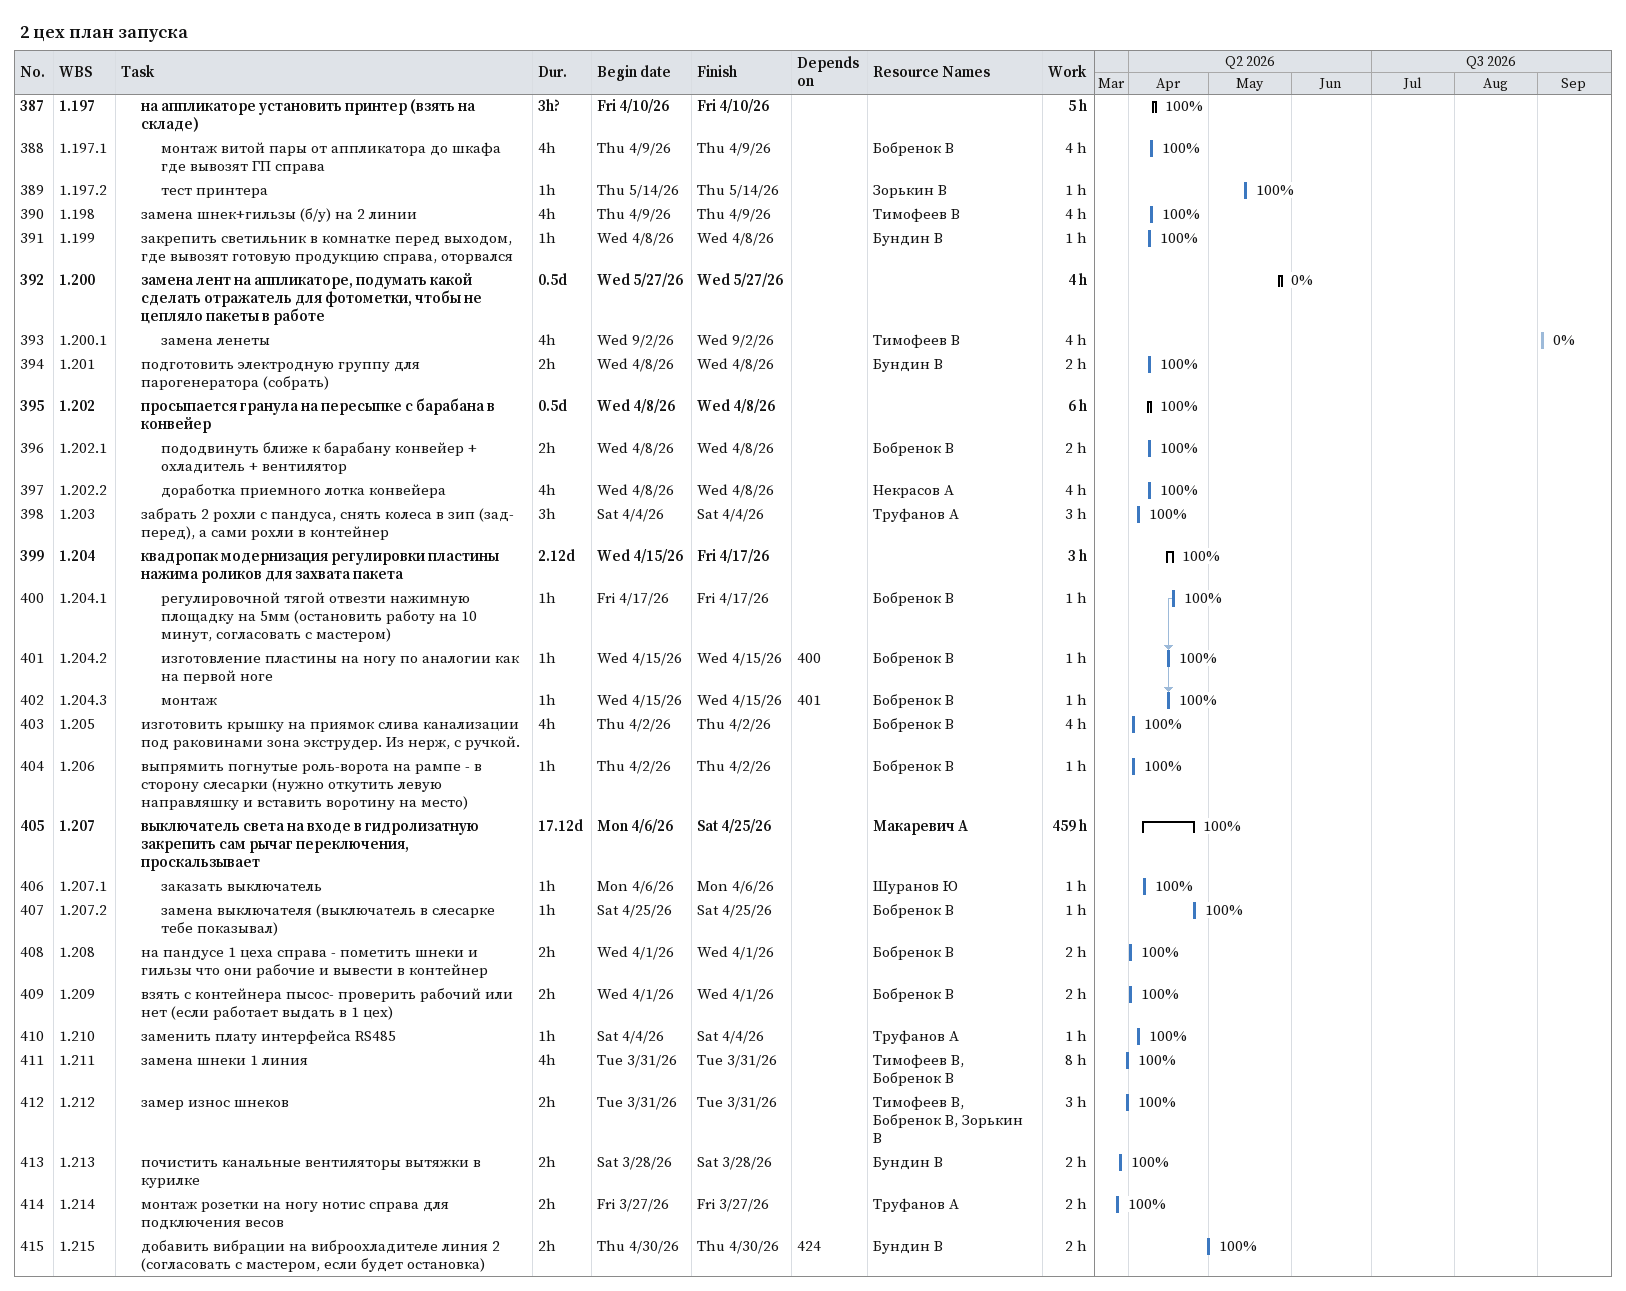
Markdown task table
2 цех план запуска

| ID | WBS | Task | Duration | Start | Finish | Predecessors | Resources | % complete | Work (h) |
|---|---|---|---|---|---|---|---|---|---|
| 387 | 1.197 | **на аппликаторе установить принтер (взять на складе)** | 3h? | 2026-04-10 | 2026-04-10 |  |  | 100 | 5 |
| 388 | 1.197.1 | монтаж витой пары от аппликатора до шкафа где вывозят ГП справа | 4h | 2026-04-09 | 2026-04-09 |  | Бобренок В | 100 | 4 |
| 389 | 1.197.2 | тест принтера | 1h | 2026-05-14 | 2026-05-14 |  | Зорькин В | 100 | 1 |
| 390 | 1.198 | замена шнек+гильзы (б/у) на 2 линии | 4h | 2026-04-09 | 2026-04-09 |  | Тимофеев В | 100 | 4 |
| 391 | 1.199 | закрепить светильник в комнатке перед выходом, где вывозят готовую продукцию справа, оторвался | 1h | 2026-04-08 | 2026-04-08 |  | Бундин В | 100 | 1 |
| 392 | 1.200 | **замена лент на аппликаторе, подумать какой сделать отражатель для фотометки, чтобы не цепляло пакеты в работе** | 0.5d | 2026-05-27 | 2026-05-27 |  |  | 0 | 4 |
| 393 | 1.200.1 | замена ленеты | 4h | 2026-09-02 | 2026-09-02 |  | Тимофеев В | 0 | 4 |
| 394 | 1.201 | подготовить электродную группу для парогенератора (собрать) | 2h | 2026-04-08 | 2026-04-08 |  | Бундин В | 100 | 2 |
| 395 | 1.202 | **просыпается гранула на пересыпке с барабана в конвейер** | 0.5d | 2026-04-08 | 2026-04-08 |  |  | 100 | 6 |
| 396 | 1.202.1 | пододвинуть ближе к барабану конвейер + охладитель + вентилятор | 2h | 2026-04-08 | 2026-04-08 |  | Бобренок В | 100 | 2 |
| 397 | 1.202.2 | доработка приемного лотка конвейера | 4h | 2026-04-08 | 2026-04-08 |  | Некрасов А | 100 | 4 |
| 398 | 1.203 | забрать 2 рохли с пандуса, снять колеса в зип (зад- перед), а сами рохли в контейнер | 3h | 2026-04-04 | 2026-04-04 |  | Труфанов А | 100 | 3 |
| 399 | 1.204 | **квадропак модернизация регулировки пластины нажима роликов для захвата пакета** | 2.12d | 2026-04-15 | 2026-04-17 |  |  | 100 | 3 |
| 400 | 1.204.1 | регулировочной тягой отвезти нажимную площадку на 5мм (остановить работу на 10 минут, согласовать с мастером) | 1h | 2026-04-17 | 2026-04-17 |  | Бобренок В | 100 | 1 |
| 401 | 1.204.2 | изготовление пластины на ногу по аналогии как на первой ноге | 1h | 2026-04-15 | 2026-04-15 | 400 | Бобренок В | 100 | 1 |
| 402 | 1.204.3 | монтаж | 1h | 2026-04-15 | 2026-04-15 | 401 | Бобренок В | 100 | 1 |
| 403 | 1.205 | изготовить крышку на приямок слива канализации под раковинами зона экструдер. Из нерж, с ручкой. | 4h | 2026-04-02 | 2026-04-02 |  | Бобренок В | 100 | 4 |
| 404 | 1.206 | выпрямить погнутые роль-ворота на рампе - в сторону слесарки (нужно откутить левую направляшку и вставить воротину на место) | 1h | 2026-04-02 | 2026-04-02 |  | Бобренок В | 100 | 1 |
| 405 | 1.207 | **выключатель света на входе в гидролизатную закрепить сам рычаг переключения, проскальзывает** | 17.12d | 2026-04-06 | 2026-04-25 |  | Макаревич А | 100 | 459 |
| 406 | 1.207.1 | заказать выключатель | 1h | 2026-04-06 | 2026-04-06 |  | Шуранов Ю | 100 | 1 |
| 407 | 1.207.2 | замена выключателя (выключатель в слесарке тебе показывал) | 1h | 2026-04-25 | 2026-04-25 |  | Бобренок В | 100 | 1 |
| 408 | 1.208 | на пандусе 1 цеха справа - пометить шнеки и гильзы что они рабочие и вывести в контейнер | 2h | 2026-04-01 | 2026-04-01 |  | Бобренок В | 100 | 2 |
| 409 | 1.209 | взять с контейнера пысос- проверить рабочий или нет (если работает выдать в 1 цех) | 2h | 2026-04-01 | 2026-04-01 |  | Бобренок В | 100 | 2 |
| 410 | 1.210 | заменить плату интерфейса RS485 | 1h | 2026-04-04 | 2026-04-04 |  | Труфанов А | 100 | 1 |
| 411 | 1.211 | замена шнеки 1 линия | 4h | 2026-03-31 | 2026-03-31 |  | Тимофеев В, Бобренок В | 100 | 8 |
| 412 | 1.212 | замер износ шнеков | 2h | 2026-03-31 | 2026-03-31 |  | Тимофеев В, Бобренок В, Зорькин В | 100 | 3 |
| 413 | 1.213 | почистить канальные вентиляторы вытяжки в курилке | 2h | 2026-03-28 | 2026-03-28 |  | Бундин В | 100 | 2 |
| 414 | 1.214 | монтаж розетки на ногу нотис справа для подключения весов | 2h | 2026-03-27 | 2026-03-27 |  | Труфанов А | 100 | 2 |
| 415 | 1.215 | добавить вибрации на виброохладителе линия 2 (согласовать с мастером, если будет остановка) | 2h | 2026-04-30 | 2026-04-30 | 424 | Бундин В | 100 | 2 |
